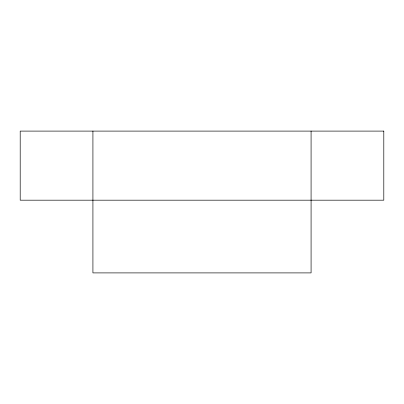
<?xml version="1.0" encoding="UTF-8"?>
<svg xmlns="http://www.w3.org/2000/svg" width="404" height="404" viewBox="0 0 404 404"><rect width="100%" height="100%" fill="white"/><g stroke="black" fill="none" stroke-linecap="round" stroke-linejoin="round"><path stroke-width="0.61" d="M311.08 131.098L311.08 272.902L92.92 272.902L92.92 131.098M383.8 131.098L20.2 131.098L20.2 200.182L383.8 200.182L383.8 131.098"/></g></svg>
